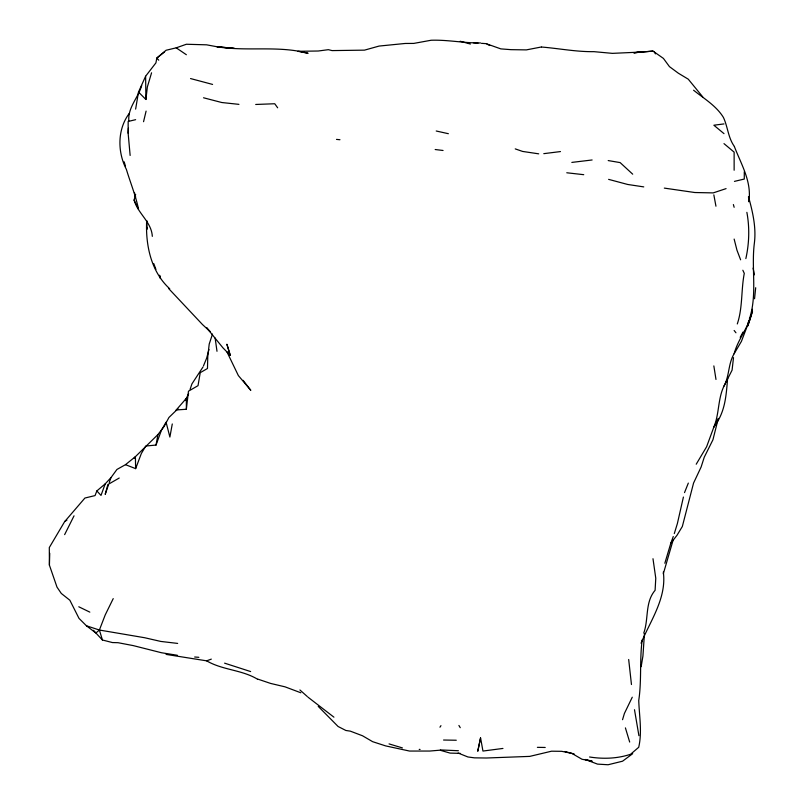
<?xml version="1.0" encoding="UTF-8"?>
<svg xmlns="http://www.w3.org/2000/svg" width="805" height="805" viewBox="0 0 805 805"><rect width="100%" height="100%" fill="white"/><g stroke="black" fill="none" stroke-linecap="round" stroke-linejoin="round"><path stroke-width="1.21" d="M185.15 400.518L186.358 398.314L176.255 409.956L186.358 409.262L186.358 398.314L188.622 393.715M744.283 171.767L744.283 179.052L734.452 181.377M130.138 155.456L128.136 133.187L128.166 121.454L135.632 119.673M177.392 655.28L161.493 652.744L133.258 645.61L118.023 642.702L112.438 642.561L102.426 639.995L95.896 633.012L86.447 625.797L79.001 618.371L69.854 600.228L61.301 593.456L57.004 587.137L49.417 565.17L49.306 547.551L64.621 521.68L84.917 498.033L95.06 495.588L96.841 490.939L105.203 483.855L110.919 477.697L116.936 469.456L125.489 464.676L135.391 456.687L157.931 434.559L164.15 426.439L168.929 417.483L177.925 408.779M49.417 565.17L49.739 553.277M642.189 639.965C639.502 659.778 641.786 680.396 638.747 700.451C639.25 716.048 642.259 731.826 638.717 747.282L630.557 754.285C617.324 758.662 603.267 759.155 589.572 756.992M128.136 133.187L128.418 128.247M128.83 120.851C127.693 107.538 138.269 97.667 141.7 85.501M644.463 633.465L642.933 656.005L641.162 666.701M176.215 410.51L176.255 409.956M186.358 409.262L188.471 391.19L198.02 385.665L200.244 372.665L207.479 368.499L207.77 356.625L209.209 344.077L212.5 334.065M754.547 298.766L755.694 287.717M733.506 357.621L732.077 370.159L723.816 386.45C717.768 399.25 719.338 413.991 713.844 427.093L706.599 446.785L696.214 464.213M145.906 99.498L145.614 76.234L138.49 92.062L145.906 99.498L147.355 86.94L151.571 72.792M135.632 109.108L138.49 92.062M727.629 378.239C726.13 395.949 725.335 412.09 713.844 427.093L718.302 418.399L712.938 439.782L704.274 457.16L701.105 467.041L693.558 483.07L682.338 526.49L677.086 535.164L670.807 543.254L664.839 563.238M125.489 464.676L135.643 468.631L141.318 453.557L145.786 446.03L156.029 445.054L157.931 434.559M745.853 258.606C749.224 243.422 749.727 227.644 746.869 212.339M172.28 423.963L169.885 437.055L166.072 422.172L161.433 430.222L156.029 445.054M480.535 737.974L477.757 751.276L480.585 737.923L482.95 751.055L502.954 748.439M643.769 633.062C648.83 618.965 644.815 602.331 655.099 590.307L655.773 578.211L652.986 558.72M143.552 121.706L146.097 111.1M683.415 497.047L677.367 523.612L674.298 533.564M673.272 539.581L663.3 573.864M737.3 323.952C742.794 307.591 741.023 290.122 744.283 273.368L742.844 270.239M208.968 349.491L206.644 358.175L203.504 365.812M152.316 236.358C151.531 221.939 137.816 213.607 134.083 200.032L135.643 194.428M752.454 309.271C750.18 325.914 738.406 337.748 734.14 353.727C728.102 363.739 729.511 375.945 723.987 386.118M749.334 319.183C757.606 294.459 751.045 268.085 754.426 242.708C756.287 227.091 752.605 211.655 748.499 196.692L748.841 201.763C751.971 181.739 741.194 164.401 734.381 146.56M622.547 719.69L624.408 713.451L632.277 697.2M748.087 322.604L749.777 319.444L747.805 325.945L752.514 311.515M190.091 389.358L191.922 383.905L203.051 366.909M108.474 484.831L105.203 494.33L107.87 484.57L119.231 478.019M109.289 482.447L110.919 477.697M105.203 483.855L101.007 495.407L96.841 490.939M670.807 543.254L673.272 536.522M93.501 630.285L95.896 633.012L99.387 630.033L105.203 614.96L113.223 598.618M749.777 319.444L741.435 341.34L734.14 353.727M684.522 492.61L688.325 483.091M64.631 534.631L74.04 515.824M641.052 643.205C650.541 620.474 666.802 597.904 663.32 572.013M740.198 337.335L743.015 332.073M129.243 113.445C117.248 129.394 117.439 152.085 126.365 169.352C130.39 182.675 135.673 195.524 138.541 209.169L134.083 200.032M439.953 727.197L440.959 725.657M145.775 76.022L155.918 62.86L156.844 58.03L166.061 50.262L176.215 47.837L186.358 44.255L206.644 44.828L216.787 46.72L234.406 48.401L216.958 46.76C247.316 51.751 278.218 45.261 308.084 53.301L297.941 51.299L318.237 51.007L328.38 49.679L332.063 50.594L364.494 50.141L379.095 46.066L405.257 43.46L413.71 43.42L431.108 40.25C447.882 39.676 463.952 43.158 480.535 42.967M133.912 458.437L135.391 456.687L135.643 468.631M164.612 51.872L156.844 58.03L158.736 60.194M632.7 753.671L622.547 761.208L608.107 764.75L597.521 764.116L585.255 759.487L592.118 761.178L581.975 759.246L571.832 753.359L561.689 751.317L551.546 751.196L529.74 756.388L486.371 758.008L474.427 757.847L467.886 756.962L458.095 753.037M64.863 521.388L66.906 520.151M166.072 654.395L206.644 660.835L211.313 659.124M726.08 188.622L713.2 192.898L694.856 192.526L664.316 188.108M541.393 46.982L526.359 49.89L510.964 49.658L500.821 48.884L486.089 43.651L481.481 43.329M723.997 123.92L713.854 125.218L723.997 133.64M543.788 153.654L560.471 151.571M571.832 162.409L592.118 159.974M702.735 96.882L688.275 79.192L678.353 73.215L669.458 66.634L663.411 58.403L652.986 51.087L633.575 52.778M652.986 51.087L634.048 52.717L642.843 51.973L612.404 53.361L593.949 51.661C576.189 51.892 559.234 48.481 541.715 47.042M537.388 747.342L545.216 747.463M443.565 740.026L456.274 740.238M460.249 753.379L450.106 753.098L439.953 750.18L429.81 751.045L409.524 751.055L385.615 745.893L372.635 741.677L362.542 735.79L350.306 731.141L345.868 730.477L338.08 726.482L318.227 706.367M440.416 749.928L458.397 750.723M419.204 749.395L420.059 749.435M255.708 104.469L274.747 103.744L277.655 107.8M238.934 104.358L221.818 102.527L203.534 97.777M473.421 42.745L478.019 43.078M194.669 657.011L198.855 657.313M177.653 643.416L160.789 641.434L144.648 637.731L99.387 630.033L86.447 625.797M336.5 139.396L339.972 139.728M566.77 172.773L583.736 174.685M643.759 186.891L627.679 184.466L608.61 179.364M435.183 149.519L443.062 150.485M538.706 153.835L522.586 151.431L515.24 148.885M608.198 160.567L620.142 162.6L632.7 174.182M436.23 131.004L448.365 133.7M212.58 84.424L190.544 78.558M564.869 751.498L574.317 754.084M460.249 41.256L470.392 44.044M402.42 747.915L389.057 743.901M224.595 663.159L250.637 671.561M257.821 679.118L270.631 683.435L285.02 686.836L300.839 692.773M206.644 660.835C222.411 670.112 241.731 669.73 257.369 679.118M78.789 606.779L89.828 612.132M487.005 44.114L489.762 45.513M176.215 47.837L186.358 54.73M693.558 90.2C704.013 98.613 716.329 105.827 723.433 117.46C727.841 126.888 728.112 137.715 734.291 146.329M307.872 697.08L333.924 717.175M723.987 143.622L734.13 152.135L734.14 170.237M169.724 288.784C150.998 271.728 145.474 245.062 146.671 220.64M299.913 689.966L307.158 696.416M168.517 288.401L202.478 324.536L210.266 331.741L206.644 327.756L222.955 347.851L230.27 355.337L226.93 344.339L230.27 355.337L226.93 351.845L238.361 375.573L250.808 390.334L243.08 380.322M734.14 330.483L735.951 332.787M458.9 725.456L460.249 727.68M654.324 51.943L655.441 53.895M740.62 259.814L736.967 250.204L734.14 239.065M153.815 263.688L155.918 269.413M124.141 161.815L125.489 166.162M99.387 630.033L102.426 639.995M625.404 727.881L629.681 742.059M733.385 204.561L734.14 207.288M159.581 275.219L160.467 278.51L160.044 276.125M134.425 192.526L135.643 197.084M713.844 365.913L715.987 379.447M753.098 268.085L754.426 274.837M713.844 194.86L715.947 206.201M634.491 709.708L638.918 735.69M215.136 338.05L216.998 351.292M631.462 684.532L628.675 659.486M146.671 220.731L147.104 229.184L147.053 227.684"/></g></svg>
